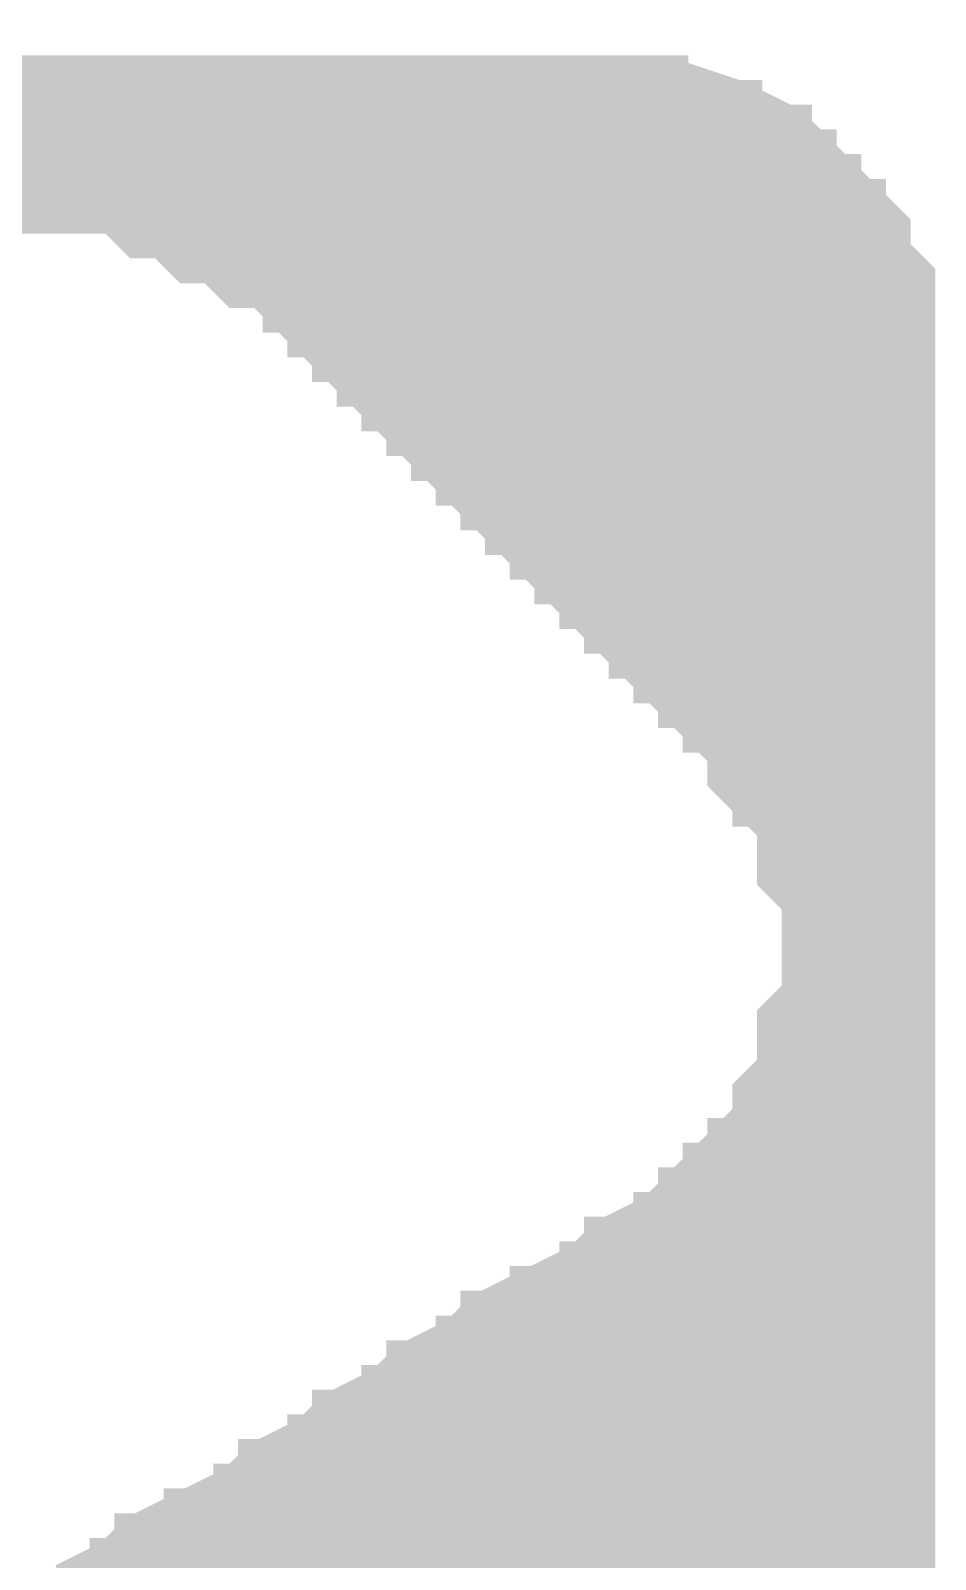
# Model space of a CAD drawing. Extents: x -0.1 to 65.1, y -1.2 to 30.1.
# Drawn here: x 32.505 to 32.923, y 6.325 to 7.033 of the extents above; entities that cross this region are included whole.
import ezdxf

# ---------------------------------------------------------------- set-up
doc = ezdxf.new("R2010")
doc.units = 0
doc.header["$MEASUREMENT"] = 0
doc.layers.get('0').update_dxf_attribs({"linetype": 'CONTINUOUS'})
doc.layers.add('2D_LINE_126', color=7, linetype='CONTINUOUS')

# ---------------------------------------------------------------- blocks, each defined once
blk = doc.blocks.new('SMOOTH_0$0254')
at = {"const_width": 0.0127}
blk.add_lwpolyline([(-0.00635, 0, 1), (0.00635, 0, 1)], format="xyb", close=True, dxfattribs=at)
blk = doc.blocks.new('DRAWING_63')
at = {"layer": '2D_LINE_126', "const_width": 0.0254}
for points in [[(2.14884, -0.54864), (2.14884, -0.53721), (2.14884, -0.52578), (2.14884, -0.51435), (2.14884, -0.50292), (2.14884, -0.49149), (2.14884, -0.48006)], [(2.16027, -0.54864), (2.16027, -0.53721), (2.16027, -0.52578), (2.16027, -0.51435), (2.16027, -0.50292), (2.16027, -0.49149), (2.16027, -0.48006)], [(2.1717, -0.54864), (2.1717, -0.53721), (2.1717, -0.52578), (2.1717, -0.51435), (2.1717, -0.50292), (2.1717, -0.49149), (2.1717, -0.48006)], [(2.18313, -0.54864), (2.18313, -0.53721), (2.18313, -0.52578), (2.18313, -0.51435), (2.18313, -0.50292), (2.18313, -0.49149), (2.18313, -0.48006)], [(2.56032, -0.83439), (2.54889, -0.83439), (2.53746, -0.83439), (2.53746, -0.82296), (2.52603, -0.82296), (2.52603, -0.81153), (2.5146, -0.81153), (2.5146, -0.8001), (2.50317, -0.8001), (2.49174, -0.8001), (2.48031, -0.8001), (2.46888, -0.78867), (2.45745, -0.77724), (2.44602, -0.76581), (2.43459, -0.75438), (2.42316, -0.74295), (2.41173, -0.73152), (2.4003, -0.72009), (2.38887, -0.70866), (2.37744, -0.69723), (2.36601, -0.6858), (2.35458, -0.67437), (2.34315, -0.66294), (2.33172, -0.65151), (2.32029, -0.64008), (2.30886, -0.62865), (2.29743, -0.61722), (2.286, -0.60579), (2.27457, -0.59436), (2.26314, -0.58293), (2.25171, -0.58293), (2.24028, -0.5715), (2.22885, -0.5715), (2.21742, -0.56007), (2.20599, -0.56007), (2.19456, -0.54864), (2.19456, -0.53721), (2.19456, -0.52578), (2.19456, -0.51435), (2.19456, -0.50292), (2.19456, -0.49149), (2.19456, -0.48006)], [(2.20599, -0.56007), (2.20599, -0.54864), (2.20599, -0.53721), (2.20599, -0.52578), (2.20599, -0.51435), (2.20599, -0.50292), (2.20599, -0.49149), (2.20599, -0.48006)], [(2.56032, -0.62865), (2.54889, -0.62865), (2.53746, -0.62865), (2.53746, -0.61722), (2.52603, -0.61722), (2.52603, -0.60579), (2.5146, -0.60579), (2.5146, -0.59436), (2.50317, -0.59436), (2.50317, -0.58293), (2.49174, -0.58293), (2.48031, -0.58293), (2.48031, -0.5715), (2.46888, -0.5715), (2.45745, -0.5715), (2.44602, -0.5715), (2.44602, -0.56007), (2.43459, -0.56007), (2.42316, -0.56007), (2.41173, -0.56007), (2.4003, -0.56007), (2.38887, -0.56007), (2.37744, -0.56007), (2.36601, -0.56007), (2.35458, -0.56007), (2.34315, -0.56007), (2.33172, -0.56007), (2.32029, -0.56007), (2.30886, -0.56007), (2.29743, -0.56007), (2.286, -0.56007), (2.27457, -0.56007), (2.26314, -0.56007), (2.25171, -0.56007), (2.24028, -0.56007), (2.22885, -0.56007), (2.21742, -0.56007), (2.21742, -0.54864), (2.21742, -0.53721), (2.21742, -0.52578), (2.21742, -0.51435), (2.21742, -0.50292), (2.21742, -0.49149), (2.21742, -0.48006)], [(2.22885, -0.5715), (2.22885, -0.56007), (2.22885, -0.54864), (2.22885, -0.53721), (2.22885, -0.52578), (2.22885, -0.51435), (2.22885, -0.50292), (2.22885, -0.49149), (2.22885, -0.48006)], [(2.56032, -0.64008), (2.54889, -0.64008), (2.53746, -0.64008), (2.53746, -0.62865), (2.52603, -0.62865), (2.52603, -0.61722), (2.5146, -0.61722), (2.5146, -0.60579), (2.50317, -0.60579), (2.50317, -0.59436), (2.49174, -0.59436), (2.48031, -0.59436), (2.48031, -0.58293), (2.46888, -0.58293), (2.45745, -0.58293), (2.44602, -0.58293), (2.44602, -0.5715), (2.43459, -0.5715), (2.42316, -0.5715), (2.41173, -0.5715), (2.4003, -0.5715), (2.38887, -0.5715), (2.37744, -0.5715), (2.36601, -0.5715), (2.35458, -0.5715), (2.34315, -0.5715), (2.33172, -0.5715), (2.32029, -0.5715), (2.30886, -0.5715), (2.29743, -0.5715), (2.286, -0.5715), (2.27457, -0.5715), (2.26314, -0.5715), (2.25171, -0.5715), (2.24028, -0.5715), (2.24028, -0.56007), (2.24028, -0.54864), (2.24028, -0.53721), (2.24028, -0.52578), (2.24028, -0.51435), (2.24028, -0.50292), (2.24028, -0.49149), (2.24028, -0.48006)], [(2.25171, -0.58293), (2.25171, -0.5715), (2.25171, -0.56007), (2.25171, -0.54864), (2.25171, -0.53721), (2.25171, -0.52578), (2.25171, -0.51435), (2.25171, -0.50292), (2.25171, -0.49149), (2.25171, -0.48006)], [(2.56032, -0.65151), (2.54889, -0.65151), (2.53746, -0.65151), (2.53746, -0.64008), (2.52603, -0.64008), (2.52603, -0.62865), (2.5146, -0.62865), (2.5146, -0.61722), (2.50317, -0.61722), (2.50317, -0.60579), (2.49174, -0.60579), (2.48031, -0.60579), (2.48031, -0.59436), (2.46888, -0.59436), (2.45745, -0.59436), (2.44602, -0.59436), (2.44602, -0.58293), (2.43459, -0.58293), (2.42316, -0.58293), (2.41173, -0.58293), (2.4003, -0.58293), (2.38887, -0.58293), (2.37744, -0.58293), (2.36601, -0.58293), (2.35458, -0.58293), (2.34315, -0.58293), (2.33172, -0.58293), (2.32029, -0.58293), (2.30886, -0.58293), (2.29743, -0.58293), (2.286, -0.58293), (2.27457, -0.58293), (2.26314, -0.58293), (2.26314, -0.5715), (2.26314, -0.56007), (2.26314, -0.54864), (2.26314, -0.53721), (2.26314, -0.52578), (2.26314, -0.51435), (2.26314, -0.50292), (2.26314, -0.49149), (2.26314, -0.48006)], [(2.56032, -0.66294), (2.54889, -0.66294), (2.53746, -0.66294), (2.53746, -0.65151), (2.52603, -0.65151), (2.52603, -0.64008), (2.5146, -0.64008), (2.5146, -0.62865), (2.50317, -0.62865), (2.50317, -0.61722), (2.49174, -0.61722), (2.48031, -0.61722), (2.48031, -0.60579), (2.46888, -0.60579), (2.45745, -0.60579), (2.44602, -0.60579), (2.44602, -0.59436), (2.43459, -0.59436), (2.42316, -0.59436), (2.41173, -0.59436), (2.4003, -0.59436), (2.38887, -0.59436), (2.37744, -0.59436), (2.36601, -0.59436), (2.35458, -0.59436), (2.34315, -0.59436), (2.33172, -0.59436), (2.32029, -0.59436), (2.30886, -0.59436), (2.29743, -0.59436), (2.286, -0.59436), (2.27457, -0.59436), (2.27457, -0.58293), (2.27457, -0.5715), (2.27457, -0.56007), (2.27457, -0.54864), (2.27457, -0.53721), (2.27457, -0.52578), (2.27457, -0.51435), (2.27457, -0.50292), (2.27457, -0.49149), (2.27457, -0.48006)], [(2.56032, -0.67437), (2.54889, -0.67437), (2.53746, -0.67437), (2.53746, -0.66294), (2.52603, -0.66294), (2.52603, -0.65151), (2.5146, -0.65151), (2.5146, -0.64008), (2.50317, -0.64008), (2.50317, -0.62865), (2.49174, -0.62865), (2.48031, -0.62865), (2.48031, -0.61722), (2.46888, -0.61722), (2.45745, -0.61722), (2.44602, -0.61722), (2.44602, -0.60579), (2.43459, -0.60579), (2.42316, -0.60579), (2.41173, -0.60579), (2.4003, -0.60579), (2.38887, -0.60579), (2.37744, -0.60579), (2.36601, -0.60579), (2.35458, -0.60579), (2.34315, -0.60579), (2.33172, -0.60579), (2.32029, -0.60579), (2.30886, -0.60579), (2.29743, -0.60579), (2.286, -0.60579), (2.286, -0.59436), (2.286, -0.58293), (2.286, -0.5715), (2.286, -0.56007), (2.286, -0.54864), (2.286, -0.53721), (2.286, -0.52578), (2.286, -0.51435), (2.286, -0.50292), (2.286, -0.49149), (2.286, -0.48006)], [(2.56032, -0.6858), (2.54889, -0.6858), (2.53746, -0.6858), (2.53746, -0.67437), (2.52603, -0.67437), (2.52603, -0.66294), (2.5146, -0.66294), (2.5146, -0.65151), (2.50317, -0.65151), (2.50317, -0.64008), (2.49174, -0.64008), (2.48031, -0.64008), (2.48031, -0.62865), (2.46888, -0.62865), (2.45745, -0.62865), (2.44602, -0.62865), (2.44602, -0.61722), (2.43459, -0.61722), (2.42316, -0.61722), (2.41173, -0.61722), (2.4003, -0.61722), (2.38887, -0.61722), (2.37744, -0.61722), (2.36601, -0.61722), (2.35458, -0.61722), (2.34315, -0.61722), (2.33172, -0.61722), (2.32029, -0.61722), (2.30886, -0.61722), (2.29743, -0.61722), (2.29743, -0.60579), (2.29743, -0.59436), (2.29743, -0.58293), (2.29743, -0.5715), (2.29743, -0.56007), (2.29743, -0.54864), (2.29743, -0.53721), (2.29743, -0.52578), (2.29743, -0.51435), (2.29743, -0.50292), (2.29743, -0.49149), (2.29743, -0.48006)], [(2.56032, -0.69723), (2.54889, -0.69723), (2.53746, -0.69723), (2.53746, -0.6858), (2.52603, -0.6858), (2.52603, -0.67437), (2.5146, -0.67437), (2.5146, -0.66294), (2.50317, -0.66294), (2.50317, -0.65151), (2.49174, -0.65151), (2.48031, -0.65151), (2.48031, -0.64008), (2.46888, -0.64008), (2.45745, -0.64008), (2.44602, -0.64008), (2.44602, -0.62865), (2.43459, -0.62865), (2.42316, -0.62865), (2.41173, -0.62865), (2.4003, -0.62865), (2.38887, -0.62865), (2.37744, -0.62865), (2.36601, -0.62865), (2.35458, -0.62865), (2.34315, -0.62865), (2.33172, -0.62865), (2.32029, -0.62865), (2.30886, -0.62865), (2.30886, -0.61722), (2.30886, -0.60579), (2.30886, -0.59436), (2.30886, -0.58293), (2.30886, -0.5715), (2.30886, -0.56007), (2.30886, -0.54864), (2.30886, -0.53721), (2.30886, -0.52578), (2.30886, -0.51435), (2.30886, -0.50292), (2.30886, -0.49149), (2.30886, -0.48006)], [(2.56032, -0.70866), (2.54889, -0.70866), (2.53746, -0.70866), (2.53746, -0.69723), (2.52603, -0.69723), (2.52603, -0.6858), (2.5146, -0.6858), (2.5146, -0.67437), (2.50317, -0.67437), (2.50317, -0.66294), (2.49174, -0.66294), (2.48031, -0.66294), (2.48031, -0.65151), (2.46888, -0.65151), (2.45745, -0.65151), (2.44602, -0.65151), (2.44602, -0.64008), (2.43459, -0.64008), (2.42316, -0.64008), (2.41173, -0.64008), (2.4003, -0.64008), (2.38887, -0.64008), (2.37744, -0.64008), (2.36601, -0.64008), (2.35458, -0.64008), (2.34315, -0.64008), (2.33172, -0.64008), (2.32029, -0.64008), (2.32029, -0.62865), (2.32029, -0.61722), (2.32029, -0.60579), (2.32029, -0.59436), (2.32029, -0.58293), (2.32029, -0.5715), (2.32029, -0.56007), (2.32029, -0.54864), (2.32029, -0.53721), (2.32029, -0.52578), (2.32029, -0.51435), (2.32029, -0.50292), (2.32029, -0.49149), (2.32029, -0.48006)], [(2.56032, -0.72009), (2.54889, -0.72009), (2.53746, -0.72009), (2.53746, -0.70866), (2.52603, -0.70866), (2.52603, -0.69723), (2.5146, -0.69723), (2.5146, -0.6858), (2.50317, -0.6858), (2.50317, -0.67437), (2.49174, -0.67437), (2.48031, -0.67437), (2.48031, -0.66294), (2.46888, -0.66294), (2.45745, -0.66294), (2.44602, -0.66294), (2.44602, -0.65151), (2.43459, -0.65151), (2.42316, -0.65151), (2.41173, -0.65151), (2.4003, -0.65151), (2.38887, -0.65151), (2.37744, -0.65151), (2.36601, -0.65151), (2.35458, -0.65151), (2.34315, -0.65151), (2.33172, -0.65151), (2.33172, -0.64008), (2.33172, -0.62865), (2.33172, -0.61722), (2.33172, -0.60579), (2.33172, -0.59436), (2.33172, -0.58293), (2.33172, -0.5715), (2.33172, -0.56007), (2.33172, -0.54864), (2.33172, -0.53721), (2.33172, -0.52578), (2.33172, -0.51435), (2.33172, -0.50292), (2.33172, -0.49149), (2.33172, -0.48006)], [(2.56032, -0.73152), (2.54889, -0.73152), (2.53746, -0.73152), (2.53746, -0.72009), (2.52603, -0.72009), (2.52603, -0.70866), (2.5146, -0.70866), (2.5146, -0.69723), (2.50317, -0.69723), (2.50317, -0.6858), (2.49174, -0.6858), (2.48031, -0.6858), (2.48031, -0.67437), (2.46888, -0.67437), (2.45745, -0.67437), (2.44602, -0.67437), (2.44602, -0.66294), (2.43459, -0.66294), (2.42316, -0.66294), (2.41173, -0.66294), (2.4003, -0.66294), (2.38887, -0.66294), (2.37744, -0.66294), (2.36601, -0.66294), (2.35458, -0.66294), (2.34315, -0.66294), (2.34315, -0.65151), (2.34315, -0.64008), (2.34315, -0.62865), (2.34315, -0.61722), (2.34315, -0.60579), (2.34315, -0.59436), (2.34315, -0.58293), (2.34315, -0.5715), (2.34315, -0.56007), (2.34315, -0.54864), (2.34315, -0.53721), (2.34315, -0.52578), (2.34315, -0.51435), (2.34315, -0.50292), (2.34315, -0.49149), (2.34315, -0.48006)], [(2.56032, -0.74295), (2.54889, -0.74295), (2.53746, -0.74295), (2.53746, -0.73152), (2.52603, -0.73152), (2.52603, -0.72009), (2.5146, -0.72009), (2.5146, -0.70866), (2.50317, -0.70866), (2.50317, -0.69723), (2.49174, -0.69723), (2.48031, -0.69723), (2.48031, -0.6858), (2.46888, -0.6858), (2.45745, -0.6858), (2.44602, -0.6858), (2.44602, -0.67437), (2.43459, -0.67437), (2.42316, -0.67437), (2.41173, -0.67437), (2.4003, -0.67437), (2.38887, -0.67437), (2.37744, -0.67437), (2.36601, -0.67437), (2.35458, -0.67437), (2.35458, -0.66294), (2.35458, -0.65151), (2.35458, -0.64008), (2.35458, -0.62865), (2.35458, -0.61722), (2.35458, -0.60579), (2.35458, -0.59436), (2.35458, -0.58293), (2.35458, -0.5715), (2.35458, -0.56007), (2.35458, -0.54864), (2.35458, -0.53721), (2.35458, -0.52578), (2.35458, -0.51435), (2.35458, -0.50292), (2.35458, -0.49149), (2.35458, -0.48006)], [(2.56032, -0.75438), (2.54889, -0.75438), (2.53746, -0.75438), (2.53746, -0.74295), (2.52603, -0.74295), (2.52603, -0.73152), (2.5146, -0.73152), (2.5146, -0.72009), (2.50317, -0.72009), (2.50317, -0.70866), (2.49174, -0.70866), (2.48031, -0.70866), (2.48031, -0.69723), (2.46888, -0.69723), (2.45745, -0.69723), (2.44602, -0.69723), (2.44602, -0.6858), (2.43459, -0.6858), (2.42316, -0.6858), (2.41173, -0.6858), (2.4003, -0.6858), (2.38887, -0.6858), (2.37744, -0.6858), (2.36601, -0.6858), (2.36601, -0.67437), (2.36601, -0.66294), (2.36601, -0.65151), (2.36601, -0.64008), (2.36601, -0.62865), (2.36601, -0.61722), (2.36601, -0.60579), (2.36601, -0.59436), (2.36601, -0.58293), (2.36601, -0.5715), (2.36601, -0.56007), (2.36601, -0.54864), (2.36601, -0.53721), (2.36601, -0.52578), (2.36601, -0.51435), (2.36601, -0.50292), (2.36601, -0.49149), (2.36601, -0.48006)], [(2.56032, -0.76581), (2.54889, -0.76581), (2.53746, -0.76581), (2.53746, -0.75438), (2.52603, -0.75438), (2.52603, -0.74295), (2.5146, -0.74295), (2.5146, -0.73152), (2.50317, -0.73152), (2.50317, -0.72009), (2.49174, -0.72009), (2.48031, -0.72009), (2.48031, -0.70866), (2.46888, -0.70866), (2.45745, -0.70866), (2.44602, -0.70866), (2.44602, -0.69723), (2.43459, -0.69723), (2.42316, -0.69723), (2.41173, -0.69723), (2.4003, -0.69723), (2.38887, -0.69723), (2.37744, -0.69723), (2.37744, -0.6858), (2.37744, -0.67437), (2.37744, -0.66294), (2.37744, -0.65151), (2.37744, -0.64008), (2.37744, -0.62865), (2.37744, -0.61722), (2.37744, -0.60579), (2.37744, -0.59436), (2.37744, -0.58293), (2.37744, -0.5715), (2.37744, -0.56007), (2.37744, -0.54864), (2.37744, -0.53721), (2.37744, -0.52578), (2.37744, -0.51435), (2.37744, -0.50292), (2.37744, -0.49149), (2.37744, -0.48006)], [(2.56032, -0.77724), (2.54889, -0.77724), (2.53746, -0.77724), (2.53746, -0.76581), (2.52603, -0.76581), (2.52603, -0.75438), (2.5146, -0.75438), (2.5146, -0.74295), (2.50317, -0.74295), (2.50317, -0.73152), (2.49174, -0.73152), (2.48031, -0.73152), (2.48031, -0.72009), (2.46888, -0.72009), (2.45745, -0.72009), (2.44602, -0.72009), (2.44602, -0.70866), (2.43459, -0.70866), (2.42316, -0.70866), (2.41173, -0.70866), (2.4003, -0.70866), (2.38887, -0.70866), (2.38887, -0.69723), (2.38887, -0.6858), (2.38887, -0.67437), (2.38887, -0.66294), (2.38887, -0.65151), (2.38887, -0.64008), (2.38887, -0.62865), (2.38887, -0.61722), (2.38887, -0.60579), (2.38887, -0.59436), (2.38887, -0.58293), (2.38887, -0.5715), (2.38887, -0.56007), (2.38887, -0.54864), (2.38887, -0.53721), (2.38887, -0.52578), (2.38887, -0.51435), (2.38887, -0.50292), (2.38887, -0.49149), (2.38887, -0.48006)], [(2.56032, -0.78867), (2.54889, -0.78867), (2.53746, -0.78867), (2.53746, -0.77724), (2.52603, -0.77724), (2.52603, -0.76581), (2.5146, -0.76581), (2.5146, -0.75438), (2.50317, -0.75438), (2.50317, -0.74295), (2.49174, -0.74295), (2.48031, -0.74295), (2.48031, -0.73152), (2.46888, -0.73152), (2.45745, -0.73152), (2.44602, -0.73152), (2.44602, -0.72009), (2.43459, -0.72009), (2.42316, -0.72009), (2.41173, -0.72009), (2.4003, -0.72009), (2.4003, -0.70866), (2.4003, -0.69723), (2.4003, -0.6858), (2.4003, -0.67437), (2.4003, -0.66294), (2.4003, -0.65151), (2.4003, -0.64008), (2.4003, -0.62865), (2.4003, -0.61722), (2.4003, -0.60579), (2.4003, -0.59436), (2.4003, -0.58293), (2.4003, -0.5715), (2.4003, -0.56007), (2.4003, -0.54864), (2.4003, -0.53721), (2.4003, -0.52578), (2.4003, -0.51435), (2.4003, -0.50292), (2.4003, -0.49149), (2.4003, -0.48006)], [(2.56032, -0.8001), (2.54889, -0.8001), (2.53746, -0.8001), (2.53746, -0.78867), (2.52603, -0.78867), (2.52603, -0.77724), (2.5146, -0.77724), (2.5146, -0.76581), (2.50317, -0.76581), (2.50317, -0.75438), (2.49174, -0.75438), (2.48031, -0.75438), (2.48031, -0.74295), (2.46888, -0.74295), (2.45745, -0.74295), (2.44602, -0.74295), (2.44602, -0.73152), (2.43459, -0.73152), (2.42316, -0.73152), (2.41173, -0.73152), (2.41173, -0.72009), (2.41173, -0.70866), (2.41173, -0.69723), (2.41173, -0.6858), (2.41173, -0.67437), (2.41173, -0.66294), (2.41173, -0.65151), (2.41173, -0.64008), (2.41173, -0.62865), (2.41173, -0.61722), (2.41173, -0.60579), (2.41173, -0.59436), (2.41173, -0.58293), (2.41173, -0.5715), (2.41173, -0.56007), (2.41173, -0.54864), (2.41173, -0.53721), (2.41173, -0.52578), (2.41173, -0.51435), (2.41173, -0.50292), (2.41173, -0.49149), (2.41173, -0.48006)], [(2.56032, -0.81153), (2.54889, -0.81153), (2.53746, -0.81153), (2.53746, -0.8001), (2.52603, -0.8001), (2.52603, -0.78867), (2.5146, -0.78867), (2.5146, -0.77724), (2.50317, -0.77724), (2.50317, -0.76581), (2.49174, -0.76581), (2.48031, -0.76581), (2.48031, -0.75438), (2.46888, -0.75438), (2.45745, -0.75438), (2.44602, -0.75438), (2.44602, -0.74295), (2.43459, -0.74295), (2.42316, -0.74295), (2.42316, -0.73152), (2.42316, -0.72009), (2.42316, -0.70866), (2.42316, -0.69723), (2.42316, -0.6858), (2.42316, -0.67437), (2.42316, -0.66294), (2.42316, -0.65151), (2.42316, -0.64008), (2.42316, -0.62865), (2.42316, -0.61722), (2.42316, -0.60579), (2.42316, -0.59436), (2.42316, -0.58293), (2.42316, -0.5715), (2.42316, -0.56007), (2.42316, -0.54864), (2.42316, -0.53721), (2.42316, -0.52578), (2.42316, -0.51435), (2.42316, -0.50292), (2.42316, -0.49149), (2.42316, -0.48006)], [(2.56032, -0.82296), (2.54889, -0.82296), (2.53746, -0.82296), (2.53746, -0.81153), (2.52603, -0.81153), (2.52603, -0.8001), (2.5146, -0.8001), (2.5146, -0.78867), (2.50317, -0.78867), (2.50317, -0.77724), (2.49174, -0.77724), (2.48031, -0.77724), (2.48031, -0.76581), (2.46888, -0.76581), (2.45745, -0.76581), (2.44602, -0.76581), (2.44602, -0.75438), (2.43459, -0.75438), (2.43459, -0.74295), (2.43459, -0.73152), (2.43459, -0.72009), (2.43459, -0.70866), (2.43459, -0.69723), (2.43459, -0.6858), (2.43459, -0.67437), (2.43459, -0.66294), (2.43459, -0.65151), (2.43459, -0.64008), (2.43459, -0.62865), (2.43459, -0.61722), (2.43459, -0.60579), (2.43459, -0.59436), (2.43459, -0.58293), (2.43459, -0.5715), (2.43459, -0.56007), (2.43459, -0.54864), (2.43459, -0.53721), (2.43459, -0.52578), (2.43459, -0.51435), (2.43459, -0.50292), (2.43459, -0.49149), (2.43459, -0.48006)], [(0.58293, -0.49149), (2.44602, -0.49149), (2.48031, -0.50292), (2.50317, -0.51435), (2.5146, -0.52578), (2.52603, -0.53721), (2.53746, -0.54864), (2.54889, -0.56007), (2.54889, -0.5715), (2.56032, -0.58293), (2.56032, -0.59436), (2.56032, -0.60579), (2.56032, -0.61722), (2.56032, -0.62865), (2.56032, -0.64008), (2.56032, -0.65151), (2.56032, -0.66294), (2.56032, -0.67437), (2.56032, -0.6858), (2.56032, -0.69723), (2.56032, -0.70866), (2.56032, -0.72009), (2.56032, -0.73152), (2.56032, -0.74295), (2.56032, -0.75438), (2.56032, -0.76581), (2.56032, -0.77724), (2.56032, -0.78867), (2.56032, -0.8001), (2.56032, -0.81153), (2.56032, -0.82296), (2.56032, -0.83439), (2.56032, -0.84582), (2.56032, -0.85725), (2.56032, -0.86868), (2.56032, -0.88011), (2.56032, -0.89154), (2.56032, -0.90297), (2.56032, -0.9144), (2.56032, -0.92583), (2.56032, -0.93726), (2.56032, -0.94869), (2.56032, -0.96012), (2.56032, -0.97155), (2.56032, -0.98298), (2.56032, -0.99441), (2.56032, -1.00584), (2.56032, -1.01727), (2.56032, -1.0287), (2.56032, -1.04013), (2.56032, -1.05156), (2.56032, -1.06299), (2.56032, -1.07442), (2.56032, -1.08585), (2.56032, -1.09728), (2.56032, -1.10871), (2.56032, -1.12014), (2.56032, -1.13157), (2.56032, -1.143), (2.56032, -1.15443), (2.56032, -1.16586), (2.56032, -1.17729), (2.56032, -1.18872)], [(2.13741, -0.49149), (2.14884, -0.49149), (2.16027, -0.49149), (2.1717, -0.49149), (2.18313, -0.49149), (2.19456, -0.49149), (2.20599, -0.49149), (2.21742, -0.49149), (2.22885, -0.49149), (2.24028, -0.49149), (2.25171, -0.49149), (2.26314, -0.49149), (2.27457, -0.49149), (2.286, -0.49149), (2.29743, -0.49149), (2.30886, -0.49149), (2.32029, -0.49149), (2.33172, -0.49149), (2.34315, -0.49149), (2.35458, -0.49149), (2.36601, -0.49149), (2.37744, -0.49149), (2.38887, -0.49149), (2.4003, -0.49149), (2.41173, -0.49149), (2.42316, -0.49149), (2.43459, -0.49149), (2.44602, -0.49149), (2.44602, -0.50292), (2.45745, -0.50292), (2.46888, -0.50292), (2.48031, -0.50292), (2.48031, -0.51435), (2.49174, -0.51435), (2.50317, -0.51435), (2.50317, -0.52578), (2.5146, -0.52578), (2.5146, -0.53721), (2.52603, -0.53721), (2.52603, -0.54864), (2.53746, -0.54864), (2.53746, -0.56007), (2.54889, -0.56007)], [(2.5146, -1.18872), (2.5146, -1.17729), (2.5146, -1.16586), (2.5146, -1.15443), (2.5146, -1.143), (2.5146, -1.13157), (2.5146, -1.12014), (2.5146, -1.10871), (2.5146, -1.09728), (2.5146, -1.08585), (2.5146, -1.07442), (2.5146, -1.06299), (2.5146, -1.05156), (2.5146, -1.04013), (2.5146, -1.0287), (2.5146, -1.01727), (2.5146, -1.00584), (2.5146, -0.99441), (2.5146, -0.98298), (2.5146, -0.97155), (2.5146, -0.96012), (2.5146, -0.94869), (2.5146, -0.93726), (2.5146, -0.92583), (2.5146, -0.9144), (2.5146, -0.90297), (2.5146, -0.89154), (2.5146, -0.88011), (2.5146, -0.86868), (2.5146, -0.85725), (2.5146, -0.84582), (2.5146, -0.83439), (2.5146, -0.82296), (2.50317, -0.82296), (2.50317, -0.81153), (2.50317, -0.8001), (2.50317, -0.78867), (2.49174, -0.78867), (2.48031, -0.78867), (2.48031, -0.77724), (2.46888, -0.77724), (2.45745, -0.77724), (2.45745, -0.76581), (2.45745, -0.75438), (2.45745, -0.74295), (2.45745, -0.73152), (2.45745, -0.72009), (2.45745, -0.70866), (2.45745, -0.69723), (2.45745, -0.6858), (2.45745, -0.67437), (2.45745, -0.66294), (2.45745, -0.65151), (2.45745, -0.64008), (2.45745, -0.62865), (2.45745, -0.61722), (2.45745, -0.60579), (2.45745, -0.59436), (2.45745, -0.58293), (2.45745, -0.5715), (2.45745, -0.56007), (2.45745, -0.54864), (2.45745, -0.53721), (2.45745, -0.52578), (2.45745, -0.51435), (2.45745, -0.50292), (2.45745, -0.49149)], [(2.53746, -1.18872), (2.53746, -1.17729), (2.53746, -1.16586), (2.53746, -1.15443), (2.53746, -1.143), (2.53746, -1.13157), (2.53746, -1.12014), (2.53746, -1.10871), (2.53746, -1.09728), (2.53746, -1.08585), (2.53746, -1.07442), (2.53746, -1.06299), (2.53746, -1.05156), (2.53746, -1.04013), (2.53746, -1.0287), (2.53746, -1.01727), (2.53746, -1.00584), (2.53746, -0.99441), (2.53746, -0.98298), (2.53746, -0.97155), (2.53746, -0.96012), (2.53746, -0.94869), (2.53746, -0.93726), (2.53746, -0.92583), (2.53746, -0.9144), (2.53746, -0.90297), (2.53746, -0.89154), (2.53746, -0.88011), (2.53746, -0.86868), (2.52603, -0.86868), (2.52603, -0.85725), (2.52603, -0.84582), (2.52603, -0.83439), (2.5146, -0.83439), (2.50317, -0.83439), (2.49174, -0.82296), (2.48031, -0.81153), (2.48031, -0.8001), (2.48031, -0.78867), (2.46888, -0.78867), (2.46888, -0.77724), (2.46888, -0.76581), (2.46888, -0.75438), (2.46888, -0.74295), (2.46888, -0.73152), (2.46888, -0.72009), (2.46888, -0.70866), (2.46888, -0.69723), (2.46888, -0.6858), (2.46888, -0.67437), (2.46888, -0.66294), (2.46888, -0.65151), (2.46888, -0.64008), (2.46888, -0.62865), (2.46888, -0.61722), (2.46888, -0.60579), (2.46888, -0.59436), (2.46888, -0.58293), (2.46888, -0.5715), (2.46888, -0.56007), (2.46888, -0.54864), (2.46888, -0.53721), (2.46888, -0.52578), (2.46888, -0.51435), (2.46888, -0.50292), (2.46888, -0.49149)], [(2.54889, -1.18872), (2.54889, -1.17729), (2.54889, -1.16586), (2.54889, -1.15443), (2.54889, -1.143), (2.54889, -1.13157), (2.54889, -1.12014), (2.54889, -1.10871), (2.54889, -1.09728), (2.54889, -1.08585), (2.54889, -1.07442), (2.54889, -1.06299), (2.54889, -1.05156), (2.54889, -1.04013), (2.54889, -1.0287), (2.54889, -1.01727), (2.54889, -1.00584), (2.54889, -0.99441), (2.54889, -0.98298), (2.54889, -0.97155), (2.54889, -0.96012), (2.54889, -0.94869), (2.54889, -0.93726), (2.54889, -0.92583), (2.54889, -0.9144), (2.54889, -0.90297), (2.54889, -0.89154), (2.54889, -0.88011), (2.54889, -0.86868), (2.54889, -0.85725), (2.54889, -0.84582), (2.54889, -0.83439), (2.54889, -0.82296), (2.54889, -0.81153), (2.54889, -0.8001), (2.54889, -0.78867), (2.54889, -0.77724), (2.54889, -0.76581), (2.54889, -0.75438), (2.54889, -0.74295), (2.54889, -0.73152), (2.54889, -0.72009), (2.54889, -0.70866), (2.54889, -0.69723), (2.54889, -0.6858), (2.54889, -0.67437), (2.54889, -0.66294), (2.54889, -0.65151), (2.54889, -0.64008), (2.54889, -0.62865), (2.54889, -0.61722), (2.54889, -0.60579), (2.54889, -0.59436), (2.54889, -0.58293), (2.54889, -0.5715), (2.53746, -0.5715), (2.53746, -0.56007), (2.52603, -0.56007), (2.52603, -0.54864), (2.5146, -0.54864), (2.5146, -0.53721), (2.50317, -0.53721), (2.50317, -0.52578), (2.49174, -0.52578), (2.48031, -0.52578), (2.48031, -0.51435), (2.46888, -0.51435), (2.45745, -0.51435), (2.44602, -0.51435), (2.44602, -0.50292), (2.43459, -0.50292), (2.42316, -0.50292), (2.41173, -0.50292), (2.4003, -0.50292), (2.38887, -0.50292), (2.37744, -0.50292), (2.36601, -0.50292), (2.35458, -0.50292), (2.34315, -0.50292), (2.33172, -0.50292), (2.32029, -0.50292), (2.30886, -0.50292), (2.29743, -0.50292), (2.286, -0.50292), (2.27457, -0.50292), (2.26314, -0.50292), (2.25171, -0.50292), (2.24028, -0.50292), (2.22885, -0.50292), (2.21742, -0.50292), (2.20599, -0.50292), (2.19456, -0.50292), (2.18313, -0.50292), (2.1717, -0.50292), (2.16027, -0.50292), (2.14884, -0.50292), (2.13741, -0.50292)], [(2.52603, -1.18872), (2.52603, -1.17729), (2.52603, -1.16586), (2.52603, -1.15443), (2.52603, -1.143), (2.52603, -1.13157), (2.52603, -1.12014), (2.52603, -1.10871), (2.52603, -1.09728), (2.52603, -1.08585), (2.52603, -1.07442), (2.52603, -1.06299), (2.52603, -1.05156), (2.52603, -1.04013), (2.52603, -1.0287), (2.52603, -1.01727), (2.52603, -1.00584), (2.52603, -0.99441), (2.52603, -0.98298), (2.52603, -0.97155), (2.52603, -0.96012), (2.52603, -0.94869), (2.52603, -0.93726), (2.52603, -0.92583), (2.52603, -0.9144), (2.52603, -0.90297), (2.52603, -0.89154), (2.52603, -0.88011), (2.52603, -0.86868), (2.5146, -0.86868), (2.50317, -0.85725), (2.50317, -0.84582), (2.50317, -0.83439), (2.50317, -0.82296), (2.49174, -0.82296), (2.49174, -0.81153), (2.49174, -0.8001), (2.49174, -0.78867), (2.49174, -0.77724), (2.49174, -0.76581), (2.49174, -0.75438), (2.49174, -0.74295), (2.49174, -0.73152), (2.49174, -0.72009), (2.49174, -0.70866), (2.49174, -0.69723), (2.49174, -0.6858), (2.49174, -0.67437), (2.49174, -0.66294), (2.49174, -0.65151), (2.49174, -0.64008), (2.49174, -0.62865), (2.49174, -0.61722), (2.49174, -0.60579), (2.49174, -0.59436), (2.49174, -0.58293), (2.49174, -0.5715), (2.49174, -0.56007), (2.49174, -0.54864), (2.49174, -0.53721), (2.49174, -0.52578), (2.49174, -0.51435), (2.49174, -0.50292)], [(2.13741, -0.51435), (2.14884, -0.51435), (2.16027, -0.51435), (2.1717, -0.51435), (2.18313, -0.51435), (2.19456, -0.51435), (2.20599, -0.51435), (2.21742, -0.51435), (2.22885, -0.51435), (2.24028, -0.51435), (2.25171, -0.51435), (2.26314, -0.51435), (2.27457, -0.51435), (2.286, -0.51435), (2.29743, -0.51435), (2.30886, -0.51435), (2.32029, -0.51435), (2.33172, -0.51435), (2.34315, -0.51435), (2.35458, -0.51435), (2.36601, -0.51435), (2.37744, -0.51435), (2.38887, -0.51435), (2.4003, -0.51435), (2.41173, -0.51435), (2.42316, -0.51435), (2.43459, -0.51435), (2.44602, -0.51435), (2.44602, -0.52578), (2.45745, -0.52578), (2.46888, -0.52578), (2.48031, -0.52578), (2.48031, -0.53721), (2.49174, -0.53721), (2.50317, -0.53721), (2.50317, -0.54864), (2.5146, -0.54864), (2.5146, -0.56007), (2.52603, -0.56007), (2.52603, -0.5715), (2.53746, -0.5715), (2.53746, -0.58293), (2.54889, -0.58293), (2.56032, -0.58293)], [(2.13741, -0.52578), (2.14884, -0.52578), (2.16027, -0.52578), (2.1717, -0.52578), (2.18313, -0.52578), (2.19456, -0.52578), (2.20599, -0.52578), (2.21742, -0.52578), (2.22885, -0.52578), (2.24028, -0.52578), (2.25171, -0.52578), (2.26314, -0.52578), (2.27457, -0.52578), (2.286, -0.52578), (2.29743, -0.52578), (2.30886, -0.52578), (2.32029, -0.52578), (2.33172, -0.52578), (2.34315, -0.52578), (2.35458, -0.52578), (2.36601, -0.52578), (2.37744, -0.52578), (2.38887, -0.52578), (2.4003, -0.52578), (2.41173, -0.52578), (2.42316, -0.52578), (2.43459, -0.52578), (2.44602, -0.52578), (2.44602, -0.53721), (2.45745, -0.53721), (2.46888, -0.53721), (2.48031, -0.53721), (2.48031, -0.54864), (2.49174, -0.54864), (2.50317, -0.54864), (2.50317, -0.56007), (2.5146, -0.56007), (2.5146, -0.5715), (2.52603, -0.5715), (2.52603, -0.58293), (2.53746, -0.58293), (2.53746, -0.59436), (2.54889, -0.59436), (2.56032, -0.59436)], [(2.13741, -0.53721), (2.14884, -0.53721), (2.16027, -0.53721), (2.1717, -0.53721), (2.18313, -0.53721), (2.19456, -0.53721), (2.20599, -0.53721), (2.21742, -0.53721), (2.22885, -0.53721), (2.24028, -0.53721), (2.25171, -0.53721), (2.26314, -0.53721), (2.27457, -0.53721), (2.286, -0.53721), (2.29743, -0.53721), (2.30886, -0.53721), (2.32029, -0.53721), (2.33172, -0.53721), (2.34315, -0.53721), (2.35458, -0.53721), (2.36601, -0.53721), (2.37744, -0.53721), (2.38887, -0.53721), (2.4003, -0.53721), (2.41173, -0.53721), (2.42316, -0.53721), (2.43459, -0.53721), (2.44602, -0.53721), (2.44602, -0.54864), (2.45745, -0.54864), (2.46888, -0.54864), (2.48031, -0.54864), (2.48031, -0.56007), (2.49174, -0.56007), (2.50317, -0.56007), (2.50317, -0.5715), (2.5146, -0.5715), (2.5146, -0.58293), (2.52603, -0.58293), (2.52603, -0.59436), (2.53746, -0.59436), (2.53746, -0.60579), (2.54889, -0.60579), (2.56032, -0.60579)], [(2.13741, -0.54864), (2.14884, -0.54864), (2.16027, -0.54864), (2.1717, -0.54864), (2.18313, -0.54864), (2.19456, -0.54864), (2.20599, -0.54864), (2.21742, -0.54864), (2.22885, -0.54864), (2.24028, -0.54864), (2.25171, -0.54864), (2.26314, -0.54864), (2.27457, -0.54864), (2.286, -0.54864), (2.29743, -0.54864), (2.30886, -0.54864), (2.32029, -0.54864), (2.33172, -0.54864), (2.34315, -0.54864), (2.35458, -0.54864), (2.36601, -0.54864), (2.37744, -0.54864), (2.38887, -0.54864), (2.4003, -0.54864), (2.41173, -0.54864), (2.42316, -0.54864), (2.43459, -0.54864), (2.44602, -0.54864), (2.44602, -0.56007), (2.45745, -0.56007), (2.46888, -0.56007), (2.48031, -0.56007), (2.48031, -0.5715), (2.49174, -0.5715), (2.50317, -0.5715), (2.50317, -0.58293), (2.5146, -0.58293), (2.5146, -0.59436), (2.52603, -0.59436), (2.52603, -0.60579), (2.53746, -0.60579), (2.53746, -0.61722), (2.54889, -0.61722), (2.56032, -0.61722)], [(2.56032, -0.84582), (2.54889, -0.84582), (2.53746, -0.84582), (2.53746, -0.83439), (2.52603, -0.83439), (2.52603, -0.82296), (2.5146, -0.82296), (2.5146, -0.81153), (2.50317, -0.81153), (2.49174, -0.81153), (2.48031, -0.81153)], [(2.56032, -0.85725), (2.54889, -0.85725), (2.53746, -0.85725), (2.53746, -0.84582), (2.52603, -0.84582), (2.5146, -0.84582), (2.50317, -0.84582)], [(2.56032, -0.86868), (2.54889, -0.86868), (2.53746, -0.86868), (2.53746, -0.85725), (2.52603, -0.85725), (2.5146, -0.85725), (2.50317, -0.85725)], [(2.5146, -0.88011), (2.52603, -0.88011), (2.53746, -0.88011), (2.54889, -0.88011), (2.56032, -0.88011)], [(2.5146, -0.89154), (2.52603, -0.89154), (2.53746, -0.89154), (2.54889, -0.89154), (2.56032, -0.89154)], [(2.5146, -0.90297), (2.52603, -0.90297), (2.53746, -0.90297), (2.54889, -0.90297), (2.56032, -0.90297)], [(2.49174, -1.18872), (2.49174, -1.17729), (2.49174, -1.16586), (2.49174, -1.15443), (2.49174, -1.143), (2.49174, -1.13157), (2.49174, -1.12014), (2.49174, -1.10871), (2.49174, -1.09728), (2.49174, -1.08585), (2.49174, -1.07442), (2.49174, -1.06299), (2.49174, -1.05156), (2.49174, -1.04013), (2.49174, -1.0287), (2.49174, -1.01727), (2.49174, -1.00584), (2.49174, -0.99441), (2.49174, -0.98298), (2.49174, -0.97155), (2.49174, -0.96012), (2.50317, -0.94869), (2.50317, -0.93726), (2.50317, -0.92583), (2.5146, -0.9144), (2.52603, -0.9144), (2.53746, -0.9144), (2.54889, -0.9144), (2.56032, -0.9144)], [(2.50317, -0.92583), (2.5146, -0.92583), (2.52603, -0.92583), (2.53746, -0.92583), (2.54889, -0.92583), (2.56032, -0.92583)], [(2.50317, -0.93726), (2.5146, -0.93726), (2.52603, -0.93726), (2.53746, -0.93726), (2.54889, -0.93726), (2.56032, -0.93726)], [(2.49174, -0.96012), (2.50317, -0.96012), (2.50317, -0.94869), (2.5146, -0.94869), (2.52603, -0.94869), (2.53746, -0.94869), (2.54889, -0.94869), (2.56032, -0.94869)], [(2.1717, -1.18872), (2.19456, -1.17729), (2.20599, -1.16586), (2.22885, -1.15443), (2.25171, -1.143), (2.26314, -1.13157), (2.286, -1.12014), (2.29743, -1.10871), (2.32029, -1.09728), (2.33172, -1.08585), (2.35458, -1.07442), (2.36601, -1.06299), (2.38887, -1.05156), (2.41173, -1.04013), (2.42316, -1.0287), (2.44602, -1.01727), (2.45745, -1.00584), (2.46888, -0.99441), (2.48031, -0.98298), (2.49174, -0.97155), (2.50317, -0.97155), (2.50317, -0.96012), (2.5146, -0.96012), (2.52603, -0.96012), (2.53746, -0.96012), (2.54889, -0.96012), (2.56032, -0.96012)], [(2.19456, -1.18872), (2.19456, -1.17729), (2.20599, -1.17729), (2.20599, -1.16586), (2.21742, -1.16586), (2.22885, -1.16586), (2.22885, -1.15443), (2.24028, -1.15443), (2.25171, -1.15443), (2.25171, -1.143), (2.26314, -1.143), (2.26314, -1.13157), (2.27457, -1.13157), (2.286, -1.13157), (2.286, -1.12014), (2.29743, -1.12014), (2.29743, -1.10871), (2.30886, -1.10871), (2.32029, -1.10871), (2.32029, -1.09728), (2.33172, -1.09728), (2.33172, -1.08585), (2.34315, -1.08585), (2.35458, -1.08585), (2.35458, -1.07442), (2.36601, -1.07442), (2.36601, -1.06299), (2.37744, -1.06299), (2.38887, -1.06299), (2.38887, -1.05156), (2.4003, -1.05156), (2.41173, -1.05156), (2.41173, -1.04013), (2.42316, -1.04013), (2.42316, -1.0287), (2.43459, -1.0287), (2.44602, -1.0287), (2.44602, -1.01727), (2.45745, -1.01727), (2.45745, -1.00584), (2.46888, -1.00584), (2.46888, -0.99441), (2.48031, -0.99441), (2.48031, -0.98298), (2.49174, -0.98298), (2.50317, -0.98298), (2.50317, -0.97155), (2.5146, -0.97155), (2.52603, -0.97155), (2.53746, -0.97155), (2.54889, -0.97155), (2.56032, -0.97155)], [(2.20599, -1.18872), (2.20599, -1.17729), (2.21742, -1.17729), (2.22885, -1.17729), (2.22885, -1.16586), (2.24028, -1.16586), (2.25171, -1.16586), (2.25171, -1.15443), (2.26314, -1.15443), (2.26314, -1.143), (2.27457, -1.143), (2.286, -1.143), (2.286, -1.13157), (2.29743, -1.13157), (2.29743, -1.12014), (2.30886, -1.12014), (2.32029, -1.12014), (2.32029, -1.10871), (2.33172, -1.10871), (2.33172, -1.09728), (2.34315, -1.09728), (2.35458, -1.09728), (2.35458, -1.08585), (2.36601, -1.08585), (2.36601, -1.07442), (2.37744, -1.07442), (2.38887, -1.07442), (2.38887, -1.06299), (2.4003, -1.06299), (2.41173, -1.06299), (2.41173, -1.05156), (2.42316, -1.05156), (2.42316, -1.04013), (2.43459, -1.04013), (2.44602, -1.04013), (2.44602, -1.0287), (2.45745, -1.0287), (2.45745, -1.01727), (2.46888, -1.01727), (2.46888, -1.00584), (2.48031, -1.00584), (2.48031, -0.99441), (2.49174, -0.99441), (2.50317, -0.99441), (2.50317, -0.98298), (2.5146, -0.98298), (2.52603, -0.98298), (2.53746, -0.98298), (2.54889, -0.98298), (2.56032, -0.98298)], [(2.22885, -1.18872), (2.22885, -1.17729), (2.24028, -1.17729), (2.25171, -1.17729), (2.25171, -1.16586), (2.26314, -1.16586), (2.26314, -1.15443), (2.27457, -1.15443), (2.286, -1.15443), (2.286, -1.143), (2.29743, -1.143), (2.29743, -1.13157), (2.30886, -1.13157), (2.32029, -1.13157), (2.32029, -1.12014), (2.33172, -1.12014), (2.33172, -1.10871), (2.34315, -1.10871), (2.35458, -1.10871), (2.35458, -1.09728), (2.36601, -1.09728), (2.36601, -1.08585), (2.37744, -1.08585), (2.38887, -1.08585), (2.38887, -1.07442), (2.4003, -1.07442), (2.41173, -1.07442), (2.41173, -1.06299), (2.42316, -1.06299), (2.42316, -1.05156), (2.43459, -1.05156), (2.44602, -1.05156), (2.44602, -1.04013), (2.45745, -1.04013), (2.45745, -1.0287), (2.46888, -1.0287), (2.46888, -1.01727), (2.48031, -1.01727), (2.48031, -1.00584), (2.49174, -1.00584), (2.50317, -1.00584), (2.50317, -0.99441), (2.5146, -0.99441), (2.52603, -0.99441), (2.53746, -0.99441), (2.54889, -0.99441), (2.56032, -0.99441)], [(2.25171, -1.18872), (2.25171, -1.17729), (2.26314, -1.17729), (2.26314, -1.16586), (2.27457, -1.16586), (2.286, -1.16586), (2.286, -1.15443), (2.29743, -1.15443), (2.29743, -1.143), (2.30886, -1.143), (2.32029, -1.143), (2.32029, -1.13157), (2.33172, -1.13157), (2.33172, -1.12014), (2.34315, -1.12014), (2.35458, -1.12014), (2.35458, -1.10871), (2.36601, -1.10871), (2.36601, -1.09728), (2.37744, -1.09728), (2.38887, -1.09728), (2.38887, -1.08585), (2.4003, -1.08585), (2.41173, -1.08585), (2.41173, -1.07442), (2.42316, -1.07442), (2.42316, -1.06299), (2.43459, -1.06299), (2.44602, -1.06299), (2.44602, -1.05156), (2.45745, -1.05156), (2.45745, -1.04013), (2.46888, -1.04013), (2.46888, -1.0287), (2.48031, -1.0287), (2.48031, -1.01727), (2.49174, -1.01727), (2.50317, -1.01727), (2.50317, -1.00584), (2.5146, -1.00584), (2.52603, -1.00584), (2.53746, -1.00584), (2.54889, -1.00584), (2.56032, -1.00584)], [(2.26314, -1.18872), (2.26314, -1.17729), (2.27457, -1.17729), (2.286, -1.17729), (2.286, -1.16586), (2.29743, -1.16586), (2.29743, -1.15443), (2.30886, -1.15443), (2.32029, -1.15443), (2.32029, -1.143), (2.33172, -1.143), (2.33172, -1.13157), (2.34315, -1.13157), (2.35458, -1.13157), (2.35458, -1.12014), (2.36601, -1.12014), (2.36601, -1.10871), (2.37744, -1.10871), (2.38887, -1.10871), (2.38887, -1.09728), (2.4003, -1.09728), (2.41173, -1.09728), (2.41173, -1.08585), (2.42316, -1.08585), (2.42316, -1.07442), (2.43459, -1.07442), (2.44602, -1.07442), (2.44602, -1.06299), (2.45745, -1.06299), (2.45745, -1.05156), (2.46888, -1.05156), (2.46888, -1.04013), (2.48031, -1.04013), (2.48031, -1.0287), (2.49174, -1.0287), (2.50317, -1.0287), (2.50317, -1.01727), (2.5146, -1.01727), (2.52603, -1.01727), (2.53746, -1.01727), (2.54889, -1.01727), (2.56032, -1.01727)], [(2.43459, -1.18872), (2.43459, -1.17729), (2.43459, -1.16586), (2.43459, -1.15443), (2.43459, -1.143), (2.43459, -1.13157), (2.43459, -1.12014), (2.43459, -1.10871), (2.43459, -1.09728), (2.43459, -1.08585), (2.43459, -1.07442), (2.43459, -1.06299), (2.43459, -1.05156), (2.43459, -1.04013), (2.43459, -1.0287), (2.43459, -1.01727)], [(2.286, -1.18872), (2.286, -1.17729), (2.29743, -1.17729), (2.29743, -1.16586), (2.30886, -1.16586), (2.32029, -1.16586), (2.32029, -1.15443), (2.33172, -1.15443), (2.33172, -1.143), (2.34315, -1.143), (2.35458, -1.143), (2.35458, -1.13157), (2.36601, -1.13157), (2.36601, -1.12014), (2.37744, -1.12014), (2.38887, -1.12014), (2.38887, -1.10871), (2.4003, -1.10871), (2.41173, -1.10871), (2.41173, -1.09728), (2.42316, -1.09728), (2.42316, -1.08585), (2.43459, -1.08585), (2.44602, -1.08585), (2.44602, -1.07442), (2.45745, -1.07442), (2.45745, -1.06299), (2.46888, -1.06299), (2.46888, -1.05156), (2.48031, -1.05156), (2.48031, -1.04013), (2.49174, -1.04013), (2.50317, -1.04013), (2.50317, -1.0287), (2.5146, -1.0287), (2.52603, -1.0287), (2.53746, -1.0287), (2.54889, -1.0287), (2.56032, -1.0287)], [(2.29743, -1.18872), (2.29743, -1.17729), (2.30886, -1.17729), (2.32029, -1.17729), (2.32029, -1.16586), (2.33172, -1.16586), (2.33172, -1.15443), (2.34315, -1.15443), (2.35458, -1.15443), (2.35458, -1.143), (2.36601, -1.143), (2.36601, -1.13157), (2.37744, -1.13157), (2.38887, -1.13157), (2.38887, -1.12014), (2.4003, -1.12014), (2.41173, -1.12014), (2.41173, -1.10871), (2.42316, -1.10871), (2.42316, -1.09728), (2.43459, -1.09728), (2.44602, -1.09728), (2.44602, -1.08585), (2.45745, -1.08585), (2.45745, -1.07442), (2.46888, -1.07442), (2.46888, -1.06299), (2.48031, -1.06299), (2.48031, -1.05156), (2.49174, -1.05156), (2.50317, -1.05156), (2.50317, -1.04013), (2.5146, -1.04013), (2.52603, -1.04013), (2.53746, -1.04013), (2.54889, -1.04013), (2.56032, -1.04013)], [(2.4003, -1.18872), (2.4003, -1.17729), (2.4003, -1.16586), (2.4003, -1.15443), (2.4003, -1.143), (2.4003, -1.13157), (2.4003, -1.12014), (2.4003, -1.10871), (2.4003, -1.09728), (2.4003, -1.08585), (2.4003, -1.07442), (2.4003, -1.06299), (2.4003, -1.05156), (2.4003, -1.04013)], [(2.32029, -1.18872), (2.32029, -1.17729), (2.33172, -1.17729), (2.33172, -1.16586), (2.34315, -1.16586), (2.35458, -1.16586), (2.35458, -1.15443), (2.36601, -1.15443), (2.36601, -1.143), (2.37744, -1.143), (2.38887, -1.143), (2.38887, -1.13157), (2.4003, -1.13157), (2.41173, -1.13157), (2.41173, -1.12014), (2.42316, -1.12014), (2.42316, -1.10871), (2.43459, -1.10871), (2.44602, -1.10871), (2.44602, -1.09728), (2.45745, -1.09728), (2.45745, -1.08585), (2.46888, -1.08585), (2.46888, -1.07442), (2.48031, -1.07442), (2.48031, -1.06299), (2.49174, -1.06299), (2.50317, -1.06299), (2.50317, -1.05156), (2.5146, -1.05156), (2.52603, -1.05156), (2.53746, -1.05156), (2.54889, -1.05156), (2.56032, -1.05156)], [(2.37744, -1.18872), (2.37744, -1.17729), (2.37744, -1.16586), (2.37744, -1.15443), (2.37744, -1.143), (2.37744, -1.13157), (2.37744, -1.12014), (2.37744, -1.10871), (2.37744, -1.09728), (2.37744, -1.08585), (2.37744, -1.07442), (2.37744, -1.06299), (2.37744, -1.05156)], [(2.33172, -1.18872), (2.33172, -1.17729), (2.34315, -1.17729), (2.35458, -1.17729), (2.35458, -1.16586), (2.36601, -1.16586), (2.36601, -1.15443), (2.37744, -1.15443), (2.38887, -1.15443), (2.38887, -1.143), (2.4003, -1.143), (2.41173, -1.143), (2.41173, -1.13157), (2.42316, -1.13157), (2.42316, -1.12014), (2.43459, -1.12014), (2.44602, -1.12014), (2.44602, -1.10871), (2.45745, -1.10871), (2.45745, -1.09728), (2.46888, -1.09728), (2.46888, -1.08585), (2.48031, -1.08585), (2.48031, -1.07442), (2.49174, -1.07442), (2.50317, -1.07442), (2.50317, -1.06299), (2.5146, -1.06299), (2.52603, -1.06299), (2.53746, -1.06299), (2.54889, -1.06299), (2.56032, -1.06299)], [(2.35458, -1.18872), (2.35458, -1.17729), (2.36601, -1.17729), (2.36601, -1.16586), (2.37744, -1.16586), (2.38887, -1.16586), (2.38887, -1.15443), (2.4003, -1.15443), (2.41173, -1.15443), (2.41173, -1.143), (2.42316, -1.143), (2.42316, -1.13157), (2.43459, -1.13157), (2.44602, -1.13157), (2.44602, -1.12014), (2.45745, -1.12014), (2.45745, -1.10871), (2.46888, -1.10871), (2.46888, -1.09728), (2.48031, -1.09728), (2.48031, -1.08585), (2.49174, -1.08585), (2.50317, -1.08585), (2.50317, -1.07442), (2.5146, -1.07442), (2.52603, -1.07442), (2.53746, -1.07442), (2.54889, -1.07442), (2.56032, -1.07442)], [(2.34315, -1.18872), (2.34315, -1.17729), (2.34315, -1.16586), (2.34315, -1.15443), (2.34315, -1.143), (2.34315, -1.13157), (2.34315, -1.12014), (2.34315, -1.10871), (2.34315, -1.09728), (2.34315, -1.08585), (2.34315, -1.07442)], [(2.36601, -1.18872), (2.36601, -1.17729), (2.37744, -1.17729), (2.38887, -1.17729), (2.38887, -1.16586), (2.4003, -1.16586), (2.41173, -1.16586), (2.41173, -1.15443), (2.42316, -1.15443), (2.42316, -1.143), (2.43459, -1.143), (2.44602, -1.143), (2.44602, -1.13157), (2.45745, -1.13157), (2.45745, -1.12014), (2.46888, -1.12014), (2.46888, -1.10871), (2.48031, -1.10871), (2.48031, -1.09728), (2.49174, -1.09728), (2.50317, -1.09728), (2.50317, -1.08585), (2.5146, -1.08585), (2.52603, -1.08585), (2.53746, -1.08585), (2.54889, -1.08585), (2.56032, -1.08585)], [(2.38887, -1.18872), (2.38887, -1.17729), (2.4003, -1.17729), (2.41173, -1.17729), (2.41173, -1.16586), (2.42316, -1.16586), (2.42316, -1.15443), (2.43459, -1.15443), (2.44602, -1.15443), (2.44602, -1.143), (2.45745, -1.143), (2.45745, -1.13157), (2.46888, -1.13157), (2.46888, -1.12014), (2.48031, -1.12014), (2.48031, -1.10871), (2.49174, -1.10871), (2.50317, -1.10871), (2.50317, -1.09728), (2.5146, -1.09728), (2.52603, -1.09728), (2.53746, -1.09728), (2.54889, -1.09728), (2.56032, -1.09728)], [(2.30886, -1.18872), (2.30886, -1.17729), (2.30886, -1.16586), (2.30886, -1.15443), (2.30886, -1.143), (2.30886, -1.13157), (2.30886, -1.12014), (2.30886, -1.10871), (2.30886, -1.09728)], [(2.41173, -1.18872), (2.41173, -1.17729), (2.42316, -1.17729), (2.42316, -1.16586), (2.43459, -1.16586), (2.44602, -1.16586), (2.44602, -1.15443), (2.45745, -1.15443), (2.45745, -1.143), (2.46888, -1.143), (2.46888, -1.13157), (2.48031, -1.13157), (2.48031, -1.12014), (2.49174, -1.12014), (2.50317, -1.12014), (2.50317, -1.10871), (2.5146, -1.10871), (2.52603, -1.10871), (2.53746, -1.10871), (2.54889, -1.10871), (2.56032, -1.10871)], [(2.42316, -1.18872), (2.42316, -1.17729), (2.43459, -1.17729), (2.44602, -1.17729), (2.44602, -1.16586), (2.45745, -1.16586), (2.45745, -1.15443), (2.46888, -1.15443), (2.46888, -1.143), (2.48031, -1.143), (2.48031, -1.13157), (2.49174, -1.13157), (2.50317, -1.13157), (2.50317, -1.12014), (2.5146, -1.12014), (2.52603, -1.12014), (2.53746, -1.12014), (2.54889, -1.12014), (2.56032, -1.12014)], [(2.27457, -1.18872), (2.27457, -1.17729), (2.27457, -1.16586), (2.27457, -1.15443), (2.27457, -1.143), (2.27457, -1.13157), (2.27457, -1.12014)], [(2.44602, -1.18872), (2.44602, -1.17729), (2.45745, -1.17729), (2.45745, -1.16586), (2.46888, -1.16586), (2.46888, -1.15443), (2.48031, -1.15443), (2.48031, -1.143), (2.49174, -1.143), (2.50317, -1.143), (2.50317, -1.13157), (2.5146, -1.13157), (2.52603, -1.13157), (2.53746, -1.13157), (2.54889, -1.13157), (2.56032, -1.13157)], [(2.45745, -1.18872), (2.45745, -1.17729), (2.46888, -1.17729), (2.46888, -1.16586), (2.48031, -1.16586), (2.48031, -1.15443), (2.49174, -1.15443), (2.50317, -1.15443), (2.50317, -1.143), (2.5146, -1.143), (2.52603, -1.143), (2.53746, -1.143), (2.54889, -1.143), (2.56032, -1.143)], [(2.24028, -1.18872), (2.24028, -1.17729), (2.24028, -1.16586), (2.24028, -1.15443), (2.24028, -1.143)], [(2.46888, -1.18872), (2.46888, -1.17729), (2.48031, -1.17729), (2.48031, -1.16586), (2.49174, -1.16586), (2.50317, -1.16586), (2.50317, -1.15443), (2.5146, -1.15443), (2.52603, -1.15443), (2.53746, -1.15443), (2.54889, -1.15443), (2.56032, -1.15443)], [(2.21742, -1.18872), (2.21742, -1.17729), (2.21742, -1.16586), (2.21742, -1.15443)], [(2.48031, -1.18872), (2.48031, -1.17729), (2.49174, -1.17729), (2.50317, -1.17729), (2.50317, -1.16586), (2.5146, -1.16586), (2.52603, -1.16586), (2.53746, -1.16586), (2.54889, -1.16586), (2.56032, -1.16586)], [(2.50317, -1.18872), (2.50317, -1.17729), (2.5146, -1.17729), (2.52603, -1.17729), (2.53746, -1.17729), (2.54889, -1.17729), (2.56032, -1.17729)], [(2.18313, -1.18872), (2.18313, -1.17729)]]:
    blk.add_lwpolyline(points, dxfattribs=at)
at = {"layer": '2D_LINE_126'}
for p in [(2.14884, -0.53721), (2.16027, -0.53721), (2.1717, -0.53721), (2.18313, -0.53721), (2.14884, -0.54864), (2.16027, -0.54864), (2.1717, -0.54864), (2.18313, -0.54864), (2.20599, -0.54864), (2.20599, -0.56007), (2.22885, -0.56007), (2.22885, -0.5715), (2.25171, -0.5715), (2.25171, -0.58293), (2.54889, -0.62865), (2.56032, -0.62865), (2.54889, -0.64008), (2.56032, -0.64008), (2.54889, -0.65151), (2.56032, -0.65151), (2.54889, -0.66294), (2.56032, -0.66294), (2.54889, -0.67437), (2.56032, -0.67437), (2.54889, -0.6858), (2.56032, -0.6858), (2.54889, -0.69723), (2.56032, -0.69723), (2.54889, -0.70866), (2.56032, -0.70866), (2.54889, -0.72009), (2.56032, -0.72009), (2.54889, -0.73152), (2.56032, -0.73152), (2.54889, -0.74295), (2.56032, -0.74295), (2.54889, -0.75438), (2.56032, -0.75438), (2.54889, -0.76581), (2.56032, -0.76581), (2.54889, -0.77724), (2.56032, -0.77724), (2.54889, -0.78867), (2.56032, -0.78867), (2.54889, -0.8001), (2.56032, -0.8001), (2.54889, -0.81153), (2.56032, -0.81153), (2.54889, -0.82296), (2.56032, -0.82296), (2.54889, -0.83439), (2.56032, -0.83439), (2.54889, -0.84582), (2.56032, -0.84582), (2.54889, -0.85725), (2.56032, -0.85725), (2.54889, -0.86868), (2.56032, -0.86868), (2.5146, -0.88011), (2.52603, -0.88011), (2.5146, -0.89154), (2.52603, -0.89154), (2.5146, -0.90297), (2.52603, -0.90297), (2.50317, -0.92583), (2.5146, -0.92583), (2.50317, -0.93726), (2.5146, -0.93726), (2.50317, -0.94869), (2.5146, -0.94869), (2.49174, -0.96012), (2.50317, -0.96012)]:
    blk.add_blockref('SMOOTH_0$0254', p, dxfattribs=at)

msp = doc.modelspace()

# ---------------------------------------------------------------- block references
msp.add_blockref('DRAWING_63', (30.35, 7.5))

doc.saveas('drawing.dxf')
